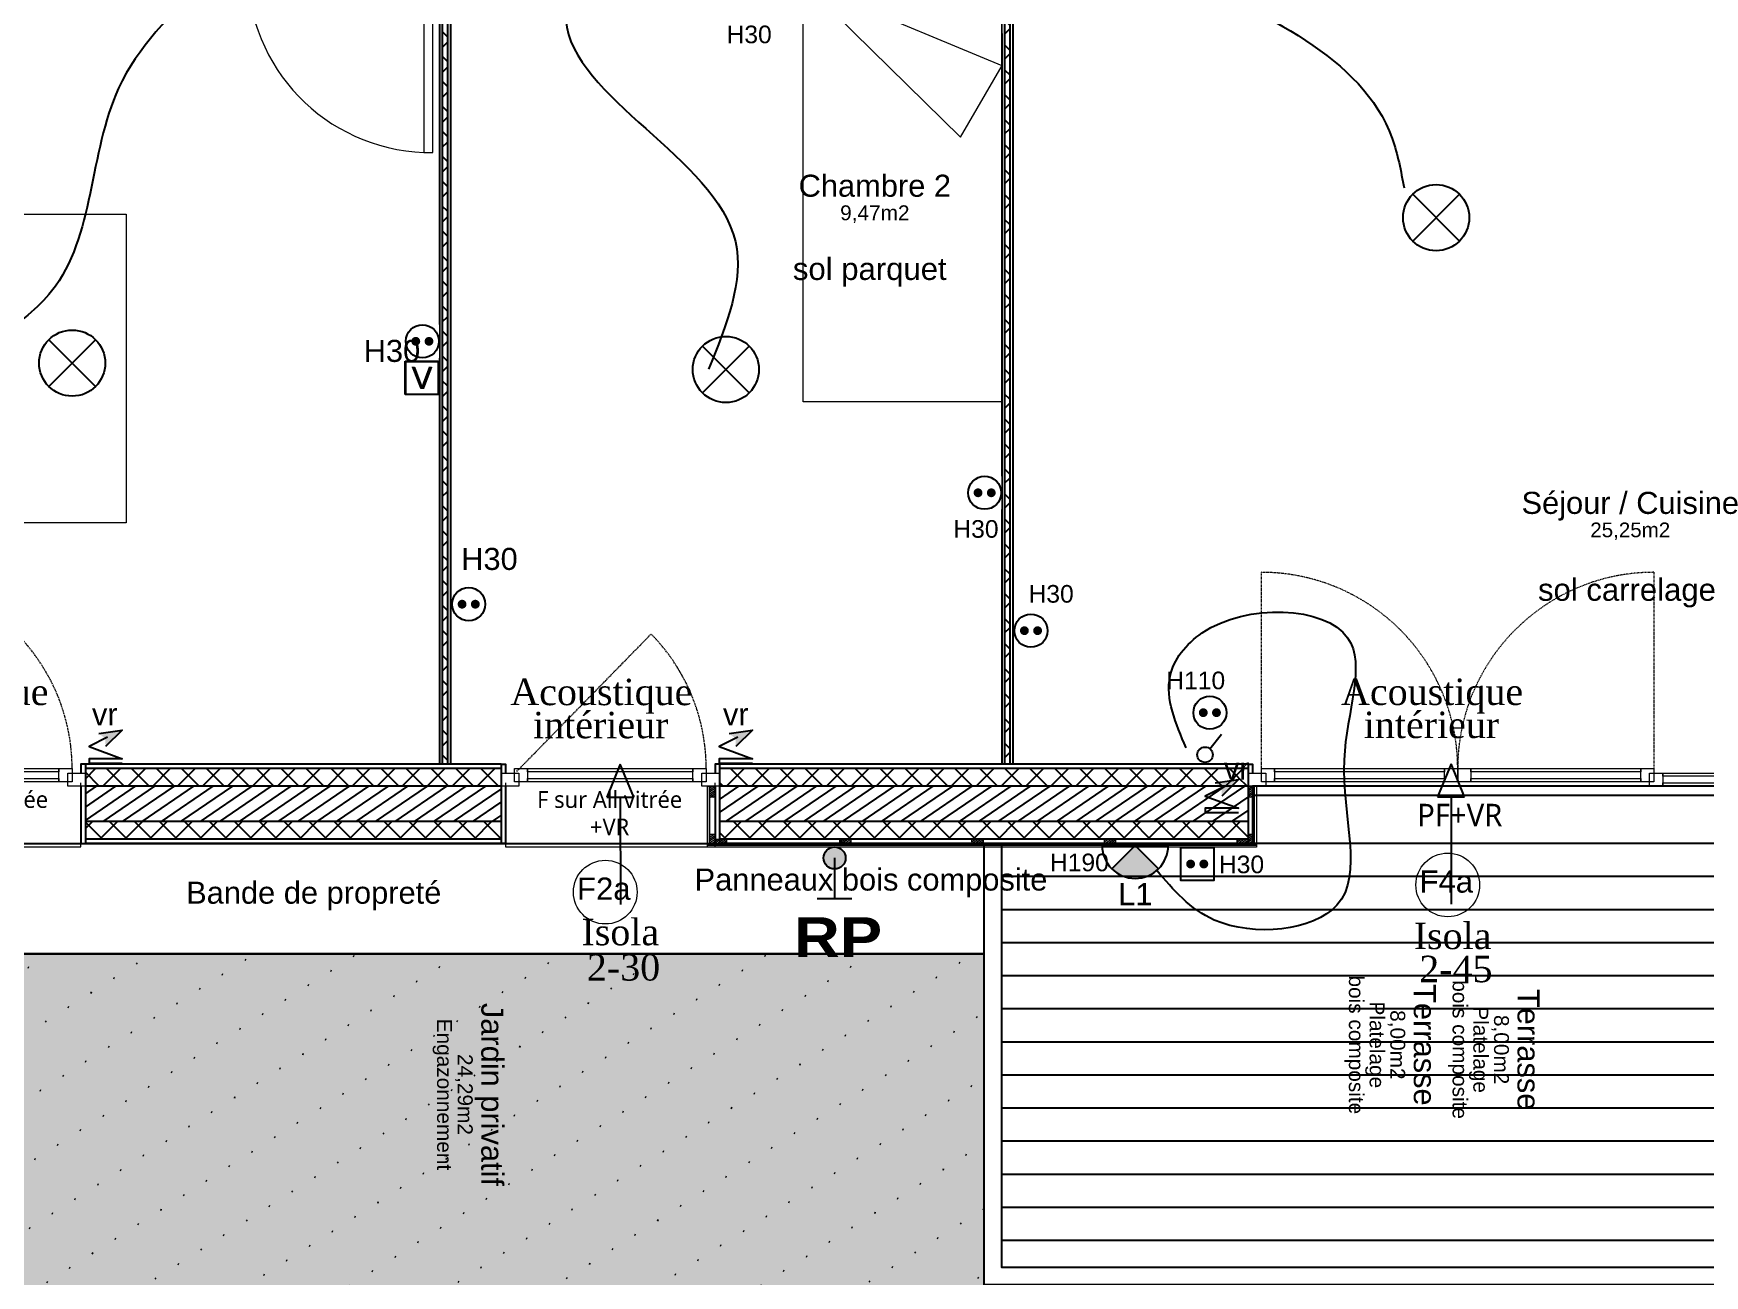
# Model space of a CAD drawing. Header units: millimetres. Extents: x 522027 to 600964, y -380282 to -298602.
# Drawn here: x 574518 to 582096, y -353162 to -347529 of the extents above; entities that cross this region are included whole.
import ezdxf

# ---------------------------------------------------------------- set-up
doc = ezdxf.new("R2010")
doc.units = ezdxf.units.MM
doc.set_wipeout_variables(frame=1)
doc.linetypes.add('Style de ligne -1', pattern=[0.41664, 0.20828, -0.20836])
doc.linetypes.add('Style de ligne -2', pattern=[0.694425, 0.48607, -0.208355])
for name, color, linetype in [('3-BAT C-Niveau -2', 7, 'Continuous'), ('prlm-EAU-EF', 161, 'Continuous'), ('prlm-ELEC-CFA', 1, 'Continuous')]:
    doc.layers.add(name, color=color, linetype=linetype)
doc.layers.add('prlm-ELEC-CFO', color=1, linetype='Continuous', lineweight=25)
doc.layers.add('prlm-VMC', color=82, linetype='Continuous', lineweight=25)
doc.styles.add('Arial', font='arial.ttf')
doc.styles.add('Helvetica', font='arial.ttf')
doc.styles.add('Lucida Grande', font='')
doc.styles.add('prlm-eau-ef', font='ariblk.ttf', dxfattribs={"height": 18})
doc.styles.add('prlm-vmc', font='pala.ttf', dxfattribs={"height": 14})
doc.styles.get("Standard").update_dxf_attribs({"font": 'arial.ttf'})
doc.styles.get('Lucida Grande').set_extended_font_data('Lucida Grande')
pattern_1 = [(224.999993, (505019.33, 142779.7), (56.568536, -56.568549), []), (314.999993, (505019.33, 142779.7), (-56.568549, -56.568536), [])]
pattern_2 = [(34.276399, (505201.977, 142745.115), (-23.42441, 44.173488), [])]
pattern_3 = [(224.999993, (505019.33, 142779.7), (56.568536, -56.568549), []), (314.999993, (505019.33, 142779.7), (-56.568549, -56.568536), [])]
pattern_4 = [(45, (0, 0), (0, -1), [])]

# ---------------------------------------------------------------- blocks, each defined once
blk = doc.blocks.new('xi.VR')
at = {"layer": 'prlm-ELEC-CFO', "lineweight": 5}
blk.add_hatch(color=0, dxfattribs=at).paths.add_polyline_path([(-3, 6), (-0.1, 3.7), (0, 0), (7.5, 7.5)])
at = {"layer": 'prlm-ELEC-CFO', "color": 0}
for points in [[(0.95, 4.23), (-7.5, 0), (7.5, -5.5), (-7.5, -5.5), (-7.5, -7.5), (7.5, -7.5)], [(-3, 6), (7.5, 7.5), (0, 0)]]:
    blk.add_lwpolyline(points, dxfattribs=at)
blk = doc.blocks.new('Groupe-1')
at = {"color": 7, "linetype": 'Continuous', "lineweight": 13}
for p, q in [((15821.69, -46989.45), (15884.61, -47120.03)), ((15821.69, -46989.45), (15847.74, -47127)), ((15821.69, -46989.45), (15913.03, -47095.55)), ((15884.61, -47120.03), (15913.08, -47095.5)), ((15884.61, -47120.03), (15847.67, -47127.01))]:
    blk.add_line(p, q, dxfattribs=at)
at = {"color": 7, "linetype": 'Continuous', "lineweight": 13, "flags": 128}
blk.add_lwpolyline([(16008.37, -46954.1), (16034.42, -47091.65), (15847.74, -47127), (15821.69, -46989.45)], close=True, dxfattribs=at)
blk = doc.blocks.new('Groupe-2-1')
at = {"color": 7, "linetype": 'Continuous', "lineweight": 13}
for p, q in [((16385.86, -46814), (16378.84, -46777.07)), ((16290.44, -46793.89), (16385.86, -46814)), ((16290.44, -46793.89), (16373.46, -46849.41)), ((16385.86, -46814), (16373.43, -46849.47))]:
    blk.add_line(p, q, dxfattribs=at)
at = {"color": 7, "linetype": 'Continuous', "lineweight": 13, "flags": 128}
blk.add_lwpolyline([(16290.44, -46793.89), (16378.86, -46777.14), (16414.22, -46963.82), (16325.79, -46980.57)], close=True, dxfattribs=at)
blk = doc.blocks.new('Sol carrelage')
at = {"color": 7, "insert": (0, -0.78), "char_height": 10.0872, "attachment_point": 2, "line_spacing_factor": 0.834288, "style": 'Helvetica'}
blk.add_mtext('sol carrelage', dxfattribs=at)
blk = doc.blocks.new('Sol parquet')
at = {"color": 7, "insert": (0, -0.78), "char_height": 10.0872, "attachment_point": 2, "line_spacing_factor": 0.834288, "style": 'Helvetica'}
blk.add_mtext('sol parquet', dxfattribs=at)
blk = doc.blocks.new('PORTE FENETRE TYPE 3')
at = {"color": 7, "linetype": 'Style de ligne -2', "lineweight": 5}
blk.add_line((5.11, 14.73), (65.94, 76.94), dxfattribs=at)
at = {"color": 7, "linetype": 'Continuous', "lineweight": 25, "flags": 128}
for points in [[(-2, 18), (0, 18), (0, 14)], [(97, 18), (95, 18), (95, 14)], [(0, 7.7), (0, -18), (-2, -18)], [(95, 7.7), (95, -18), (97, -18)]]:
    blk.add_lwpolyline(points, dxfattribs=at)
at = {"color": 7, "linetype": 'Continuous', "lineweight": 13, "flags": 128}
for points in [[(4, 16), (10, 16), (10, 10), (4, 10)], [(10, 16), (85, 16), (85, 14.5), (10, 14.5)], [(85, 16), (91, 16), (91, 10), (85, 10)], [(-2, 14), (6, 14), (6, 8), (-2, 8)], [(10, 11.5), (85, 11.5), (85, 10), (10, 10)], [(89, 14), (97, 14), (97, 8), (89, 8)]]:
    blk.add_lwpolyline(points, close=True, dxfattribs=at)
blk.add_lwpolyline([(0, 9.5), (0, -19.5), (95, -19.5), (95, 9.5)], dxfattribs=at)
at = {"color": 7, "linetype": 'Style de ligne -2', "lineweight": 5}
blk.add_arc((4, 16), 87, 360, 44.53371, dxfattribs=at)
at = {"color": 7, "insert": (47.21, 5.79), "char_height": 7.6206, "attachment_point": 2, "line_spacing_factor": 0.978845, "style": 'Lucida Grande'}
blk.add_mtext('F sur All vitrée\\P+VR ', dxfattribs=at)
blk = doc.blocks.new('PORTE FENETRE TYPE 1')
at = {"color": 7, "linetype": 'Style de ligne -1', "lineweight": 5}
for p, q in [((4, 16), (4, 105)), ((182, 105), (182, 16))]:
    blk.add_line(p, q, dxfattribs=at)
at = {"color": 7, "linetype": 'Continuous', "lineweight": 25, "flags": 128}
for points in [[(-2, 18), (0, 18), (0, 14)], [(272, 18), (270, 18), (270, 14)], [(0, 8), (0, -18), (-2, -18)], [(270, 8), (270, -18), (272, -18)]]:
    blk.add_lwpolyline(points, dxfattribs=at)
at = {"color": 7, "linetype": 'Continuous', "lineweight": 13, "flags": 128}
for points in [[(4, 16), (10, 16), (10, 10), (4, 10)], [(10, 16), (87, 16), (87, 14.5), (10, 14.5)], [(87, 16), (93, 16), (93, 10), (87, 10)], [(93, 16), (99, 16), (99, 10), (93, 10)], [(99, 16), (176, 16), (176, 14.5), (99, 14.5)], [(176, 16), (182, 16), (182, 10), (176, 10)], [(-2, 14), (6, 14), (6, 8), (-2, 8)], [(10, 11.5), (87, 11.5), (87, 10), (10, 10)], [(99, 11.5), (176, 11.5), (176, 10), (99, 10)], [(180, 14), (186, 14), (186, 8), (180, 8)], [(186, 14), (264, 14), (264, 12.5), (186, 12.5)], [(186, 9.5), (264, 9.5), (264, 8), (186, 8)], [(264, 14), (270, 14), (270, 8), (264, 8)], [(264, 14), (272, 14), (272, 8), (264, 8)]]:
    blk.add_lwpolyline(points, close=True, dxfattribs=at)
at = {"color": 7, "linetype": 'Style de ligne -1', "lineweight": 5}
for centre, start, end in [((4, 16), 360, 90), ((182, 16), 90, 180)]:
    blk.add_arc(centre, 89, start, end, dxfattribs=at)
at = {"color": 7, "insert": (74.62, 0.04), "char_height": 10.161, "attachment_point": 1, "line_spacing_factor": 0.978845, "style": 'Lucida Grande'}
blk.add_mtext('PF+VR ', dxfattribs=at)
blk = doc.blocks.new('Groupe-111-1')
at = {"linetype": 'Continuous', "lineweight": 5, "true_color": 0xc0c0c0}
h = blk.add_hatch(dxfattribs=at)
h.set_pattern_fill('BOIS 45', color=9, style=0, pattern_type=2)
h.set_pattern_definition(pattern_4)
h.paths.add_polyline_path([(16559.12, -47113.85), (16560.05, -47118.76), (16557.4, -47119.26), (16556.47, -47114.35)])
h = blk.add_hatch(dxfattribs=at)
h.set_pattern_fill('BOIS 45', color=9, style=0, pattern_type=2)
h.set_pattern_definition(pattern_4)
h.paths.add_polyline_path([(16561.45, -47140.58), (16556.54, -47141.51), (16556.03, -47138.86), (16560.95, -47137.93)])
h = blk.add_hatch(dxfattribs=at)
h.set_pattern_fill('BOIS 45', color=9, style=0, pattern_type=2)
h.set_pattern_definition(pattern_4)
h.paths.add_polyline_path([(16563.16, -47135.17), (16564.09, -47140.08), (16561.44, -47140.59), (16560.51, -47135.67)])
h = blk.add_hatch(dxfattribs=at)
h.set_pattern_fill('BOIS 45', color=9, style=0, pattern_type=2)
h.set_pattern_definition(pattern_4)
h.paths.add_polyline_path([(16502.26, -47151.79), (16497.35, -47152.72), (16496.85, -47150.07), (16501.76, -47149.14)])
h = blk.add_hatch(dxfattribs=at)
h.set_pattern_fill('BOIS 45', color=9, style=0, pattern_type=2)
h.set_pattern_definition(pattern_4)
h.paths.add_polyline_path([(16317.48, -47164.7), (16316.55, -47159.79), (16319.2, -47159.29), (16320.13, -47164.2)])
h = blk.add_hatch(dxfattribs=at)
h.set_pattern_fill('BOIS 45', color=9, style=0, pattern_type=2)
h.set_pattern_definition(pattern_4)
h.paths.add_polyline_path([(16443.31, -47162.96), (16438.4, -47163.89), (16437.89, -47161.23), (16442.81, -47160.3)])
h = blk.add_hatch(dxfattribs=at)
h.set_pattern_fill('BOIS 45', color=9, style=0, pattern_type=2)
h.set_pattern_definition(pattern_4)
h.paths.add_polyline_path([(16384.36, -47174.12), (16379.44, -47175.05), (16378.94, -47172.4), (16383.85, -47171.47)])
h = blk.add_hatch(dxfattribs=at)
h.set_pattern_fill('BOIS 45', color=9, style=0, pattern_type=2)
h.set_pattern_definition(pattern_4)
h.paths.add_polyline_path([(16321.52, -47186.02), (16320.59, -47181.11), (16323.24, -47180.61), (16324.17, -47185.52)])
h = blk.add_hatch(dxfattribs=at)
h.set_pattern_fill('BOIS 45', color=9, style=0, pattern_type=2)
h.set_pattern_definition(pattern_4)
h.paths.add_polyline_path([(16329.08, -47184.59), (16324.17, -47185.52), (16323.67, -47182.87), (16328.58, -47181.94)])
at = {"color": 7, "linetype": 'Continuous', "lineweight": 5, "flags": 128}
blk.add_lwpolyline([(16319.2, -47159.29), (16323.67, -47182.87), (16560.94, -47137.93), (16556.47, -47114.35), (16559.12, -47113.85), (16564.09, -47140.08), (16321.52, -47186.02), (16316.55, -47159.79)], close=True, dxfattribs=at)
at = {"color": 7, "linetype": 'Continuous', "lineweight": 13, "flags": 128}
for points in [[(16559.12, -47113.85), (16560.05, -47118.76), (16557.4, -47119.26), (16556.47, -47114.35)], [(16559.13, -47113.89), (16560.11, -47113.7), (16565.07, -47139.9), (16564.09, -47140.08)], [(16561.45, -47140.58), (16556.54, -47141.51), (16556.03, -47138.86), (16560.95, -47137.93)], [(16563.16, -47135.17), (16564.09, -47140.08), (16561.44, -47140.59), (16560.51, -47135.67)], [(16565.07, -47139.86), (16565.25, -47140.84), (16320.71, -47187.15), (16320.53, -47186.17)], [(16502.26, -47151.79), (16497.35, -47152.72), (16496.85, -47150.07), (16501.76, -47149.14)], [(16321.51, -47185.98), (16320.53, -47186.17), (16315.57, -47159.97), (16316.55, -47159.79)], [(16317.48, -47164.7), (16316.55, -47159.79), (16319.2, -47159.29), (16320.13, -47164.2)], [(16443.31, -47162.96), (16438.4, -47163.89), (16437.89, -47161.23), (16442.81, -47160.3)], [(16384.36, -47174.12), (16379.44, -47175.05), (16378.94, -47172.4), (16383.85, -47171.47)], [(16321.52, -47186.02), (16320.59, -47181.11), (16323.24, -47180.61), (16324.17, -47185.52)], [(16329.08, -47184.59), (16324.17, -47185.52), (16323.67, -47182.87), (16328.58, -47181.94)]]:
    blk.add_lwpolyline(points, close=True, dxfattribs=at)
blk = doc.blocks.new('Groupe-178-1')
at = {"color": 7, "linetype": 'Continuous', "lineweight": 5}
blk.add_circle((16653.71, -47141.49), 14.45, dxfattribs=at)
at = {"color": 7, "insert": (16639.89, -47137.38), "char_height": 10.087, "attachment_point": 1, "rotation": 10.72359, "line_spacing_factor": 0.834288, "style": 'Helvetica'}
blk.add_mtext('F4a', dxfattribs=at)
blk = doc.blocks.new('Groupe-179-1')
at = {"color": 7, "linetype": 'Continuous', "lineweight": 5}
blk.add_circle((16278.98, -47215.76), 14.45, dxfattribs=at)
at = {"color": 7, "insert": (16265.17, -47211.65), "char_height": 10.087, "attachment_point": 1, "rotation": 10.72359, "line_spacing_factor": 0.834288, "style": 'Helvetica'}
blk.add_mtext('F2a', dxfattribs=at)
blk = doc.blocks.new('xi.PC-EXT')
at = {"layer": 'prlm-ELEC-CFO', "color": 0, "linetype": 'ByBlock', "lineweight": -2, "flags": 128}
blk.add_lwpolyline([(-7.5, 7.5), (7.5, 7.5), (7.5, -7.5), (-7.5, -7.5)], close=True, dxfattribs=at)
at = {"layer": 'prlm-ELEC-CFO', "color": 0, "linetype": 'ByBlock', "lineweight": 5, "const_width": 2}
for points in [[(-4, 0, 1), (-2, 0, 1)], [(2, 0, 1), (4, 0, 1)]]:
    blk.add_lwpolyline(points, format="xyb", close=True, dxfattribs=at)
blk = doc.blocks.new('xi.SA')
at = {"layer": 'prlm-ELEC-CFO', "color": 0}
blk.add_lwpolyline([(0.2, -1.28), (5.5, 5.28)], dxfattribs=at)
blk.add_circle((-2, -4), 3.5, dxfattribs=at)
blk = doc.blocks.new('xi.LUM1')
at = {"layer": 'prlm-ELEC-CFO', "linetype": 'ByBlock', "lineweight": 5}
blk.add_hatch(color=0, dxfattribs=at).paths.add_polyline_path([(10.61, 10.61, 0.414214), (-10.61, 10.61), (0, 0)])
at = {"layer": 'prlm-ELEC-CFO', "color": 0, "linetype": 'ByBlock', "lineweight": -2, "flags": 128}
blk.add_lwpolyline([(15, 0, 1), (-15, 0)], format="xyb", close=True, dxfattribs=at)
at = {"layer": 'prlm-ELEC-CFO', "color": 0}
blk.add_lwpolyline([(-10.61, 10.61), (0, 0), (10.61, 10.61)], dxfattribs=at)
blk = doc.blocks.new('xi.PC')
at = {"color": 0, "lineweight": 5}
blk.add_wipeout([(-7.5, -7.5), (7.5, -7.5), (7.5, 7.5), (-7.5, 7.5)], dxfattribs=at).dxf.layer = 'prlm-ELEC-CFO'
at = {"layer": 'prlm-ELEC-CFO', "color": 0, "linetype": 'ByBlock', "lineweight": 5, "const_width": 2}
for points in [[(-4, 0, 1), (-2, 0, 1)], [(2, 0, 1), (4, 0, 1)]]:
    blk.add_lwpolyline(points, format="xyb", close=True, dxfattribs=at)
at = {"layer": 'prlm-ELEC-CFO', "color": 0, "linetype": 'ByBlock', "lineweight": -2}
blk.add_circle((0, 0), 7.5, dxfattribs=at)
blk = doc.blocks.new('xi.PTCE')
at = {"layer": 'prlm-ELEC-CFO', "color": 0}
for points in [[(-10.61, 10.61), (10.61, -10.61)], [(10.61, 10.61), (-10.61, -10.61)]]:
    blk.add_lwpolyline(points, dxfattribs=at)
at = {"layer": 'prlm-ELEC-CFO', "color": 0, "linetype": 'ByBlock'}
blk.add_circle((0, 0), 15, dxfattribs=at)
blk = doc.blocks.new('xi.TV')
at = {"layer": 'prlm-ELEC-CFA', "color": 0, "linetype": 'ByBlock', "lineweight": -2, "flags": 128}
blk.add_lwpolyline([(-7.5, 7.5), (7.5, 7.5), (7.5, -7.5), (-7.5, -7.5)], close=True, dxfattribs=at)
at = {"layer": 'prlm-ELEC-CFA', "color": 0, "linetype": 'ByBlock', "insert": (0, 0), "char_height": 10, "width": 11.36, "attachment_point": 5}
blk.add_mtext('{\\fVerdana|b0|i0|c0|p34;V}', dxfattribs=at)

msp = doc.modelspace()

# ---------------------------------------------------------------- hatches: boundary and pattern name
h = msp.add_hatch()
h.set_pattern_fill('02_ISOLANT', color=256, scale=10, angle=-90.00001, style=0, pattern_type=2)
h.set_pattern_definition([(314.999993, (505019.33, 142779.7), (56.568549, 56.568536), []), (44.999993, (505019.33, 142779.7), (56.568536, -56.568549), [])])
h.paths.add_polyline_path([(576396.2, -346616.1), (576372.2, -346592.1), (576372.2, -350843.7), (576396.2, -350843.7)])
h = msp.add_hatch()
h.set_pattern_fill('02_ISOLANT', color=256, scale=10, angle=-90.00001, style=0, pattern_type=2)
h.set_pattern_definition([(314.999993, (505019.33, 142779.7), (56.568549, 56.568536), []), (44.999993, (505019.33, 142779.7), (56.568536, -56.568549), [])])
h.paths.add_polyline_path([(578945.7, -346578.6), (578921.7, -346578.6), (578921.7, -350843.2), (578945.7, -350843.2)])
at = {"layer": '3-BAT C-Niveau -2'}
h = msp.add_hatch(dxfattribs=at)
h.set_pattern_fill('02_ISOLANT', color=256, scale=10, angle=-180.00001, style=0, pattern_type=2)
h.set_pattern_definition(pattern_1)
h.paths.add_polyline_path([(576638.9, -350942.7), (576638.9, -350862.7), (574753.7, -350862.7), (574753.7, -350942.7)])
h = msp.add_hatch(dxfattribs=at)
h.set_pattern_fill('MURS MACONNERIE-2', color=256, scale=10, angle=-10.7236, style=0, pattern_type=2)
h.set_pattern_definition(pattern_2)
h.paths.add_polyline_path([(576638.9, -351102.7), (576638.9, -350942.7), (574753.7, -350942.7), (574753.7, -351102.7)])
h = msp.add_hatch(dxfattribs=at)
h.set_pattern_fill('02_ISOLANT', color=256, scale=10, angle=-180.00001, style=0, pattern_type=2)
h.set_pattern_definition(pattern_1)
h.paths.add_polyline_path([(576638.9, -351182.7), (576638.9, -351102.7), (574753.7, -351102.7), (574753.7, -351182.7)])
h = msp.add_hatch(dxfattribs=at)
h.set_pattern_fill('02_ISOLANT', color=256, scale=10, angle=-180.00001, style=0, pattern_type=2)
h.set_pattern_definition(pattern_3)
h.paths.add_polyline_path([(580026.3, -351182.7), (580026.3, -351102.7), (577628.9, -351102.7), (577628.9, -351182.7)])
h = msp.add_hatch(dxfattribs=at)
h.set_pattern_fill('TOITURE TERRASSE', color=256, scale=10, angle=-10.7236, style=0, pattern_type=2)
h.set_pattern_definition([(338.115055725, (273680296.67, 20772499.66), (103.261155495, 65.753073665), [5, -302.6575])])
h.paths.add_polyline_path([(582826.3, -351202.7), (583449.3, -351202.7), (583449.3, -354152.7), (572504.3, -354152.7), (572504.3, -351703), (578827.5, -351702.4), (578827.5, -353202.7), (582826.3, -353202.7)])
h = msp.add_hatch(dxfattribs=at)
h.set_pattern_fill('TOITURE TERRASSE-1', color=256, scale=10, angle=-10.7236, style=0, pattern_type=2)
h.set_pattern_definition([(338.115055725, (273680299.06, 20772498.7), (103.261155495, 65.753073665), [5, -302.6575]), (338.115055725, (273680299.18, 20772498.65), (103.261155495, 65.753073665), [5, -302.6575]), (338.115055725, (273680301.84, 20772497.58), (103.261155495, 65.753073665), [5, -302.6575]), (338.115055725, (273680301.96, 20772497.53), (103.261155495, 65.753073665), [5, -302.6575]), (308.115055725, (273680296.67, 20772499.66), (211.45830454, -5.45191434), [5, -167.4025]), (308.115055725, (273680297.56, 20772498.52), (211.45830454, -5.45191434), [5, -167.4025]), (308.115055725, (273680297.64, 20772498.42), (211.45830454, -5.45191434), [5, -167.4025]), (308.115055725, (273680299.08, 20772496.58), (211.45830454, -5.45191434), [5, -167.4025]), (308.115055725, (273680299.16, 20772496.48), (211.45830454, -5.45191434), [5, -167.4025]), (268.115055725, (273680256.89, 20772566.88), (101.01590521, -170.000659116), [5, -290.275]), (268.115055725, (273680256.86, 20772565.94), (101.01590521, -170.000659116), [5, -290.275]), (268.115055725, (273680256.85, 20772565.82), (101.01590521, -170.000659116), [5, -290.275]), (268.115055725, (273680256.75, 20772562.79), (101.01590521, -170.000659116), [5, -290.275]), (268.115055725, (273680256.75, 20772562.66), (101.01590521, -170.000659116), [5, -290.275]), (258.115055725, (273680256.89, 20772566.88), (145.177339, -135.89807373), [5, -171.53]), (258.115055725, (273680256.78, 20772566.36), (145.177339, -135.89807373), [5, -171.53]), (258.115055725, (273680256.75, 20772566.23), (145.177339, -135.89807373), [5, -171.53]), (258.115055725, (273680256.34, 20772564.25), (145.177339, -135.89807373), [5, -171.53]), (258.115055725, (273680256.31, 20772564.12), (145.177339, -135.89807373), [5, -171.53])])
h.paths.add_polyline_path([(582826.3, -351202.7), (583449.3, -351202.7), (583449.3, -354152.7), (572504.3, -354152.7), (572504.3, -351703), (578827.5, -351702.4), (578827.5, -353202.7), (582826.3, -353202.7)])
at = {"layer": 'prlm-EAU-EF'}
h = msp.add_hatch(color=256, dxfattribs=at)
edge = h.paths.add_edge_path()
edge.add_arc((578150.7, -351267.9), 50, 179.99999, 539.99999)

# ---------------------------------------------------------------- linework, layer by layer
for p, q in [((576372.2, -346592.1), (576372.2, -350843.7)), ((576372.2, -346592.1), (576372.2, -350843.7)), ((578921.7, -346578.6), (578921.7, -350843.2)), ((578921.7, -346578.6), (578921.7, -350843.2)), ((578945.7, -346578.6), (578945.7, -350843.2)), ((578945.7, -346578.6), (578945.7, -350843.2)), ((578958.7, -346578.6), (578958.7, -350843.2)), ((578958.7, -346578.6), (578958.7, -350843.2)), ((576396.2, -346616.1), (576396.2, -350843.7)), ((576396.2, -346616.1), (576396.2, -350843.7)), ((576409.2, -346629.1), (576409.2, -350843.7)), ((576409.2, -346629.1), (576409.2, -350843.7)), ((576359.2, -347238.3), (576359.2, -350843.7)), ((578908.7, -347529.1), (578908.7, -350843.2))]:
    msp.add_line(p, q)
at = {"color": 7, "linetype": 'Continuous', "lineweight": 13}
for p, q in [((576289.2, -347238.3), (576289.2, -348068.3)), ((576329.2, -348068.3), (576329.2, -347238.3)), ((576289.2, -348068.3), (576329.2, -348068.3))]:
    msp.add_line(p, q, dxfattribs=at)
at = {"color": 7, "linetype": 'Continuous', "lineweight": 5}
msp.add_arc((576319.2, -347238.3), 830.5, 179.99999, 267.9303, dxfattribs=at)
at = {"layer": '3-BAT C-Niveau -2'}
for p, q in [((576638.9, -350842.7), (574753.7, -350842.7)), ((574753.7, -350842.7), (574753.7, -351202.7)), ((576638.9, -350842.7), (574753.7, -350842.7)), ((576638.9, -350862.7), (574753.7, -350862.7)), ((576638.9, -350842.7), (576638.9, -351202.7)), ((577628.9, -350842.7), (577628.9, -351202.7)), ((576638.9, -350942.7), (574753.7, -350942.7)), ((576638.9, -351102.7), (574753.7, -351102.7)), ((576638.9, -351102.7), (574753.7, -351102.7)), ((580026.3, -351102.7), (577628.9, -351102.7)), ((580026.3, -351102.7), (577628.9, -351102.7)), ((576638.9, -351182.7), (574753.7, -351182.7)), ((576638.9, -351202.7), (574753.7, -351202.7)), ((576638.9, -351202.7), (574753.7, -351202.7)), ((580026.3, -351182.7), (577628.9, -351182.7)), ((580026.3, -351202.7), (577628.9, -351202.7)), ((580026.3, -351202.7), (577628.9, -351202.7)), ((582746.3, -351352.7), (578907.5, -351352.7)), ((582746.3, -351502.7), (578907.5, -351502.7)), ((582746.3, -351652.7), (578907.5, -351652.7)), ((582746.3, -351802.7), (578907.5, -351802.7)), ((582746.3, -351952.7), (578907.5, -351952.7)), ((582746.3, -352102.7), (578907.5, -352102.7)), ((582746.3, -352252.7), (578907.5, -352252.7)), ((582746.3, -352402.7), (578907.5, -352402.7)), ((582746.3, -352552.7), (578907.5, -352552.7)), ((582746.3, -352702.7), (578907.5, -352702.7)), ((582746.3, -352852.7), (578907.5, -352852.7)), ((582746.3, -353002.7), (578907.5, -353002.7))]:
    msp.add_line(p, q, dxfattribs=at)
at = {"layer": '3-BAT C-Niveau -2', "flags": 128}
for points in [[(572504.3, -351202.7), (578827.5, -351202.7), (578827.5, -351702.7), (572504.3, -351702.7)], [(582826.3, -351202.7), (583449.3, -351202.7), (583449.3, -354152.7), (572504.3, -354152.7), (572504.3, -351703), (578827.5, -351702.4), (578827.5, -353202.7), (582826.3, -353202.7)], [(582826.3, -353202.7), (582826.3, -351202.7), (578827.5, -351202.7), (578827.5, -353202.7)]]:
    msp.add_lwpolyline(points, close=True, dxfattribs=at)
msp.add_lwpolyline([(578907.5, -351203.4), (578907.5, -353123.4), (582746.3, -353123.4), (582746.3, -351202.7)], dxfattribs=at)
at = {"layer": 'prlm-EAU-EF'}
for p, q in [((578150.7, -351267.9), (578150.7, -351452.5)), ((578228.9, -351452.5), (578072.5, -351452.5))]:
    msp.add_line(p, q, dxfattribs=at)
msp.add_circle((578150.7, -351267.9), 50, dxfattribs=at)
at = {"layer": 'prlm-ELEC-CFA'}
msp.add_line((576354.1, -349165.6), (576204.1, -349165.6), dxfattribs=at)
at = {"layer": 'prlm-ELEC-CFO'}
for points in [[(577207, -346882.7), (576931.6, -347467.8), (577701, -348472.5), (577578.6, -349052.2)], [(579052.6, -346890.4), (579704.8, -347251.8), (580679.3, -348005.5), (580732.9, -348229.6)], [(575292, -347295.6), (574904, -347777.9), (574600.6, -348697.8), (574368, -348903.5)]]:
    msp.add_spline(points, degree=3, dxfattribs=at)
at = {"layer": 'prlm-VMC'}
for p, q in [((577179.3, -350842), (577117.7, -350992)), ((577241.1, -350992), (577179.3, -350842)), ((580946, -350841.3), (580884.2, -350991.3)), ((581007.7, -350991.3), (580946, -350841.3)), ((577117.7, -350992), (577241.1, -350992)), ((577179.4, -350992), (577179.6, -351478.2)), ((580884.2, -350991.3), (581007.7, -350991.3)), ((580946, -350991.3), (580946, -351477.6))]:
    msp.add_line(p, q, dxfattribs=at)
for points in [[(577179.3, -350842), (577241.1, -350992), (577117.7, -350992), (577179.3, -350842)], [(580946, -350841.3), (581007.7, -350991.3), (580884.2, -350991.3), (580946, -350841.3)]]:
    msp.add_solid(points, dxfattribs=at)

# ---------------------------------------------------------------- block references
at = {"xscale": 10, "yscale": 10, "zscale": 10}
for name, p, rotation in [('Groupe-2-1', (505019.3, 142779.7), 349.2763985886067), ('Groupe-1', (505019.3, 142779.7), 349.2763985886067), ('Sol parquet', (578310.5, -348538.3), 359.9999933306749), ('Sol carrelage', (581743.7, -349993.1), 359.999993332372)]:
    msp.add_blockref(name, p, dxfattribs=dict(at, rotation=rotation))
at = {"layer": '3-BAT C-Niveau -2', "xscale": 10, "yscale": 10, "zscale": 10}
for name, p, rotation in [('PORTE FENETRE TYPE 3', (573783.7, -351022.7), 359.9999933324859), ('PORTE FENETRE TYPE 3', (576658.9, -351022.7), 359.9999933324859), ('Groupe-179-1', (505019.3, 142779.7), 349.2763985886067), ('Groupe-178-1', (505019.3, 142779.7), 349.2763985886067)]:
    msp.add_blockref(name, p, dxfattribs=dict(at, rotation=rotation))
at = {"layer": 'prlm-ELEC-CFA', "xscale": 10, "yscale": 10, "zscale": 10}
msp.add_blockref('xi.TV', (576281.9, -349092), dxfattribs=at)
at = {"layer": 'prlm-ELEC-CFO', "xscale": 10, "yscale": 10, "zscale": 10}
for name, p in [('xi.PTCE', (580878.4, -348364.4)), ('xi.PTCE', (574694, -349023.9)), ('xi.PTCE', (577657.9, -349052.9)), ('xi.PC-EXT', (579795.2, -351295.3))]:
    msp.add_blockref(name, p, dxfattribs=at)

# ---------------------------------------------------------------- texts
at = {"char_height": 100, "attachment_point": 2, "rotation": 359.99999, "line_spacing_factor": 0.834288, "style": 'Arial'}
for s, insert in [('Chambre 2\\P{\\H0.6752x;9,47m2}', (578333.4, -348169.6)), ('Séjour / Cuisine\\P{\\H0.6667x;25,25m2}', (581758.7, -349607.8))]:
    msp.add_mtext(s, dxfattribs=dict(at, insert=insert))
at = {"layer": '3-BAT C-Niveau -2', "char_height": 100, "style": 'Arial'}
for s, insert, attachment_point, rotation, line_spacing_factor in [('Panneaux bois composite', (577516.2, -351315.7), 1, 359.99999, 0.962448), ('Bande de propreté', (575789.3, -351375.3), 2, 359.99999, 0.834288), ('Terrasse\\P{\\H0.6752x;8,00m2}\\P{\\H0.6752x;Platelage \\Pbois composite}\\P', (580877.4, -352115.3), 2, 269.99999, 0.834288), ('Terrasse\\P{\\H0.6752x;8,00m2}\\P{\\H0.6752x;Platelage \\Pbois composite}\\P', (581347.6, -352137), 2, 269.99999, 0.834288), ('Jardin privatif\\P{\\H0.6752x;24,29m2\\PEngazonnement\\P}\\P', (576649.1, -352340.3), 2, 269.99999, 0.834288)]:
    msp.add_mtext(s, dxfattribs=dict(at, insert=insert, attachment_point=attachment_point, rotation=rotation, line_spacing_factor=line_spacing_factor))
at = {"layer": 'prlm-EAU-EF', "style": 'prlm-eau-ef'}
msp.add_text('RP', height=180, dxfattribs=at).set_placement((577966.7, -351716.8))
at = {"layer": 'prlm-ELEC-CFA'}
msp.add_text('V', height=100, dxfattribs=at).set_placement((576232.1, -349140.6))
at = {"layer": 'prlm-ELEC-CFO', "style": 'Arial'}
for s, height, p in [('H30', 80, (577661, -347573.5)), ('H30', 80, (578689.4, -349816)), ('H30', 100, (576457.9, -349961.9)), ('H30', 80, (579030.3, -350110.2)), ('H190', 80, (579127.2, -351328.2)), ('H30', 80, (579893.6, -351337))]:
    msp.add_text(s, height=height, dxfattribs=at).set_placement(p)
at = {"layer": 'prlm-ELEC-CFO', "insert": (579974.4, -350862.9), "char_height": 100, "attachment_point": 5, "line_spacing_factor": 0.8, "style": 'Arial', "bg_fill": 3, "box_fill_scale": 1.1, "bg_fill_color": 256, "bg_fill_transparency": 0}
msp.add_mtext('vr', dxfattribs=at)
at = {"layer": 'prlm-VMC', "style": 'prlm-vmc'}
for s, p in [('Acoustique', (573761.2, -350574.7)), ('Acoustique', (576680.7, -350575)), ('Acoustique', (580447.5, -350574.3)), ('intérieur', (576783.6, -350725)), ('intérieur', (580550.4, -350724.3)), ('Isola', (577003.3, -351663.8)), ('Isola', (580777, -351681.2)), ('2-30', (577027.8, -351823.8)), ('2-45', (580802, -351831.2))]:
    msp.add_text(s, height=120, dxfattribs=at).set_placement(p)

# ---------------------------------------------------------------- next in the draw order: hatches: boundary and pattern name
at = {"layer": '3-BAT C-Niveau -2'}
h = msp.add_hatch(dxfattribs=at)
h.set_pattern_fill('02_ISOLANT', color=256, scale=10, angle=-180.00001, style=0, pattern_type=2)
h.set_pattern_definition(pattern_3)
h.paths.add_polyline_path([(580026.3, -350942.7), (580026.3, -350862.7), (577628.9, -350862.7), (577628.9, -350942.7)])
h = msp.add_hatch(dxfattribs=at)
h.set_pattern_fill('MURS MACONNERIE-2', color=256, scale=10, angle=-10.7236, style=0, pattern_type=2)
h.set_pattern_definition(pattern_2)
h.paths.add_polyline_path([(580026.3, -351102.7), (580026.3, -350942.7), (577628.9, -350942.7), (577628.9, -351102.7)])

# ---------------------------------------------------------------- next in the draw order: linework, layer by layer
for p, q in [((580026.3, -350842.7), (577628.9, -350842.7)), ((580026.3, -350842.7), (577628.9, -350842.7)), ((580026.3, -350862.7), (577628.9, -350862.7)), ((580026.3, -350842.7), (580026.3, -351202.7)), ((580026.3, -350942.7), (577628.9, -350942.7))]:
    msp.add_line(p, q, dxfattribs=at)
at = {"layer": '3-BAT C-Niveau -2', "flags": 128}
msp.add_lwpolyline([(580046.3, -350942.7), (580046.3, -350982.7), (582746.3, -350982.7), (582746.3, -350942.7)], close=True, dxfattribs=at)
at = {"layer": 'prlm-ELEC-CFO'}
msp.add_spline([(579744.9, -350768.6), (579672.3, -350444.3), (579817.8, -350247.2), (580477.3, -350269.8), (580461.1, -350822.3), (580428.8, -351481.4), (579872.8, -351549.3), (579612, -351324.3)], degree=3, dxfattribs=at)

# ---------------------------------------------------------------- next in the draw order: block references
at = {"layer": '3-BAT C-Niveau -2', "xscale": 10, "yscale": 10, "zscale": 10}
for name, p, rotation in [('PORTE FENETRE TYPE 1', (580046.3, -351022.7), 359.9999933324859), ('Groupe-111-1', (505019.3, 142779.7), 349.2763985886067)]:
    msp.add_blockref(name, p, dxfattribs=dict(at, rotation=rotation))
at = {"layer": 'prlm-ELEC-CFO', "xscale": 10, "yscale": 10, "zscale": 10}
for name, p in [('xi.PC', (576281.9, -348925.2)), ('xi.PC', (578831.4, -349612)), ('xi.PC', (576491.9, -350117.2)), ('xi.PC', (579041.5, -350237.3)), ('xi.SA', (579850.6, -350759.9)), ('xi.VR', (579906.7, -350987.2))]:
    msp.add_blockref(name, p, dxfattribs=at)

# ---------------------------------------------------------------- next in the draw order: texts
at = {"layer": 'prlm-ELEC-CFO', "insert": (574841.9, -350616.1), "char_height": 100, "attachment_point": 5, "line_spacing_factor": 0.8, "style": 'Arial', "bg_fill": 3, "box_fill_scale": 1.1, "bg_fill_color": 256, "bg_fill_transparency": 0}
msp.add_mtext('vr', dxfattribs=at)

# ---------------------------------------------------------------- next in the draw order: linework, layer by layer
at = {"layer": 'prlm-ELEC-CFA'}
for p, q in [((576204.1, -349015.6), (576354.1, -349015.6)), ((576204.1, -349165.6), (576204.1, -349015.6)), ((576354.1, -349015.6), (576354.1, -349165.6))]:
    msp.add_line(p, q, dxfattribs=at)

# ---------------------------------------------------------------- next in the draw order: block references
at = {"layer": 'prlm-ELEC-CFO', "xscale": 10, "yscale": 10, "zscale": 10}
for name, p in [('xi.PC', (579852.6, -350609.2)), ('xi.VR', (574845.4, -350763.2))]:
    msp.add_blockref(name, p, dxfattribs=at)

# ---------------------------------------------------------------- next in the draw order: texts
at = {"layer": 'prlm-ELEC-CFO', "style": 'Arial'}
msp.add_text('H30', height=100, dxfattribs=at).set_placement((576015.7, -349018.5))
at = {"layer": 'prlm-ELEC-CFO', "char_height": 100, "attachment_point": 5, "line_spacing_factor": 0.8, "style": 'Arial', "bg_fill": 3, "box_fill_scale": 1.1, "bg_fill_color": 256, "bg_fill_transparency": 0}
for s, insert in [('vr', (577703, -350616)), ('L1', (579514.8, -351432))]:
    msp.add_mtext(s, dxfattribs=dict(at, insert=insert))

# ---------------------------------------------------------------- next in the draw order: block references
at = {"layer": 'prlm-ELEC-CFO', "xscale": 10, "yscale": 10, "zscale": 10}
msp.add_blockref('xi.VR', (577703.1, -350763.2), dxfattribs=at)
at = {"layer": 'prlm-ELEC-CFO', "xscale": 10, "yscale": 10, "zscale": 10, "rotation": 180.0000000000002}
msp.add_blockref('xi.LUM1', (579513.9, -351210.8), dxfattribs=at)

# ---------------------------------------------------------------- next in the draw order: texts
at = {"layer": 'prlm-ELEC-CFO', "style": 'Arial'}
msp.add_text('H110', height=80, dxfattribs=at).set_placement((579654.8, -350502.9))

doc.saveas('drawing.dxf')
